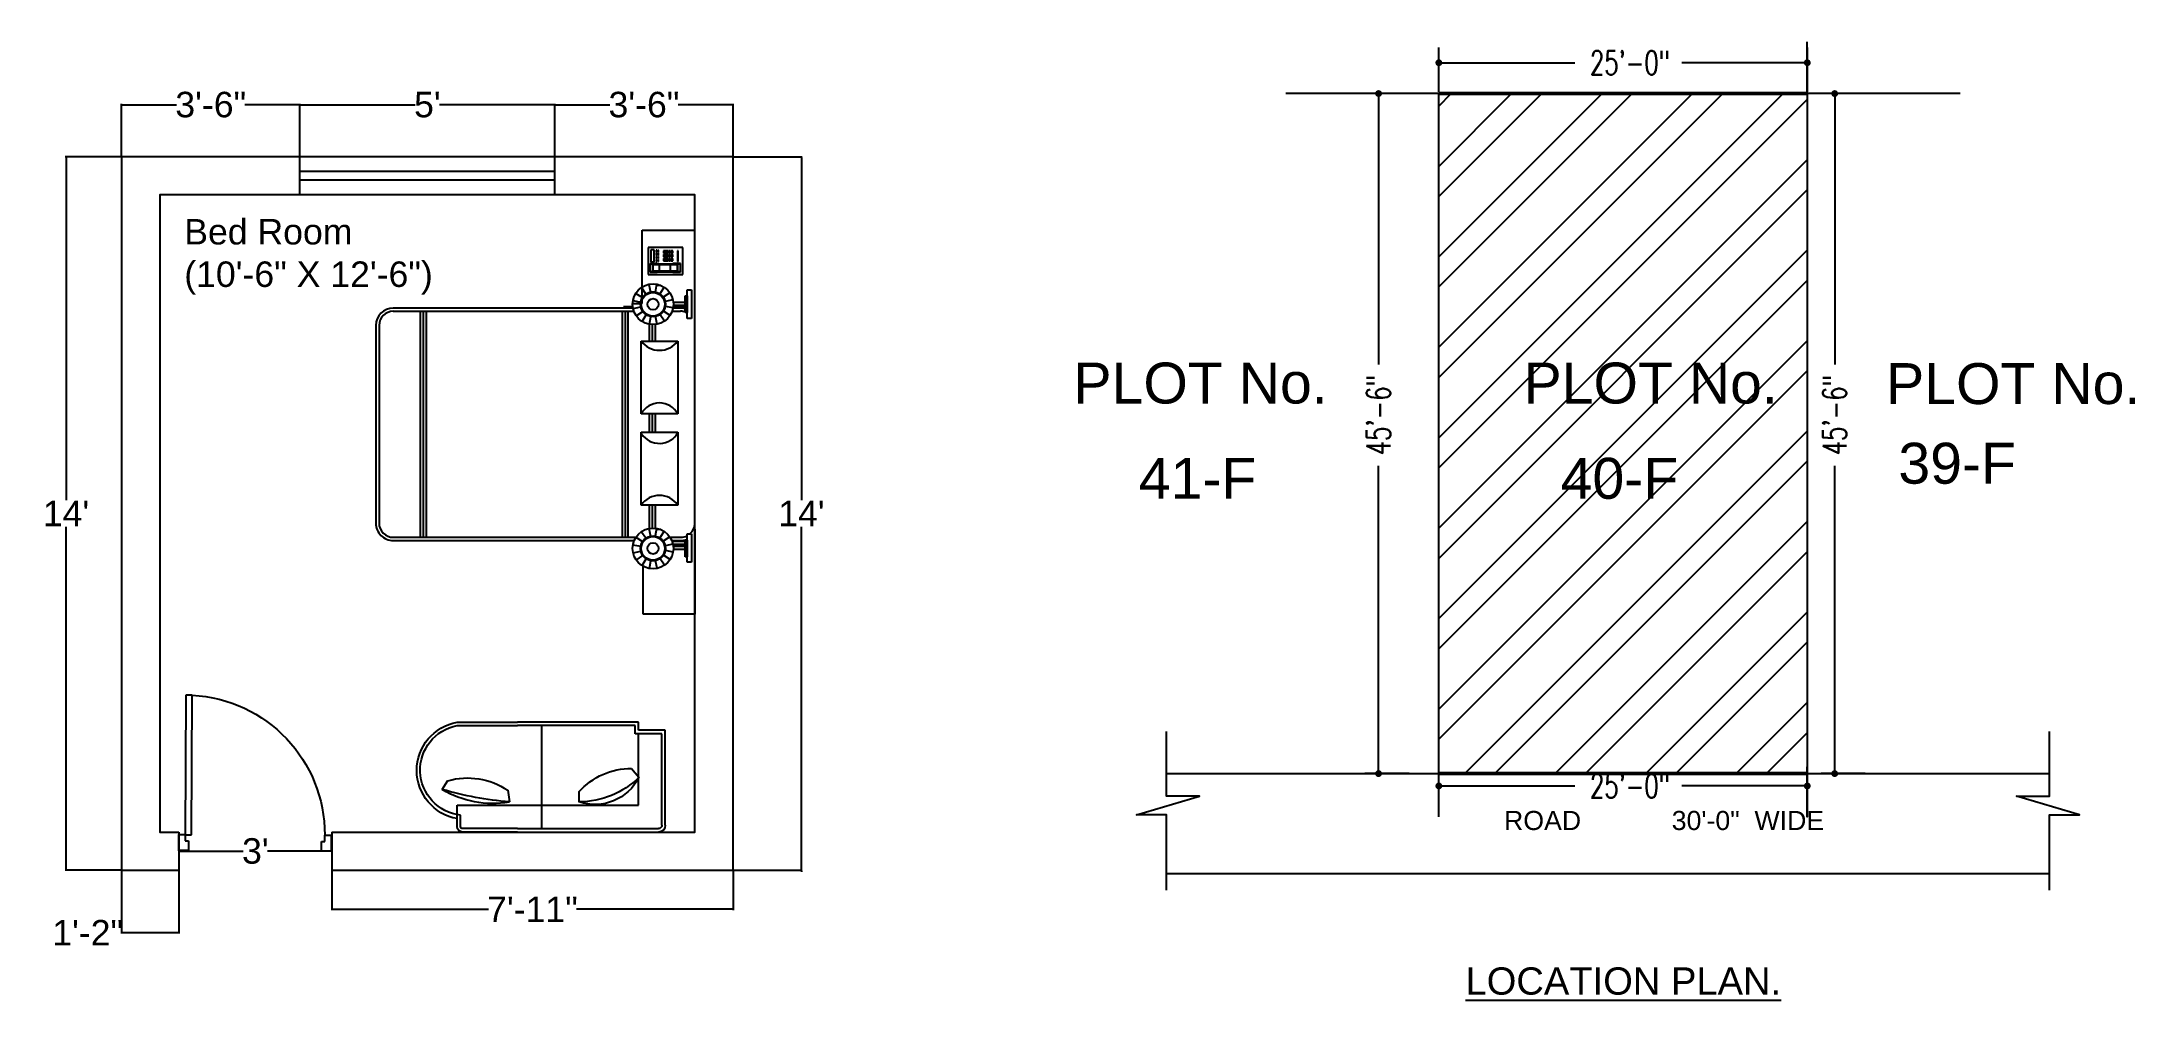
# Model space of a CAD drawing. Header units: inches. Extents: x 2 to 495, y -20 to 206.
import ezdxf

# ---------------------------------------------------------------- set-up
doc = ezdxf.new("R2010")
doc.units = ezdxf.units.IN
doc.header["$MEASUREMENT"] = 0
for name, color, linetype in [('DIM', 7, 'Continuous'), ('DIMENSION', 1, 'Continuous'), ('DOOR', 2, 'Continuous'), ('win', 250, 'Continuous')]:
    doc.layers.add(name, color=color, linetype=linetype)
for name, color, linetype, lineweight in [('TEXT', 250, 'Continuous', 25), ('WALL', 250, 'Continuous', 50), ('WINDOW', 250, 'Continuous', 25), ('WINDOWS', 2, 'Continuous', 0)]:
    doc.layers.add(name, color=color, linetype=linetype, lineweight=lineweight)
doc.styles.get("Standard").update_dxf_attribs({"font": 'arial.ttf'})
doc.styles.add('STYLE1', font='arial.ttf')
doc.styles.add('STYLE2', font='romans.shx', dxfattribs={"width": 0.7})
doc.dimstyles.get("Standard").update_dxf_attribs({"dimtxt": 6, "dimasz": 0.18, "dimexe": 0.18, "dimexo": 0.0625, "dimgap": 0.09, "dimtad": 0, "dimtih": 1, "dimtoh": 1, "dimdec": 0, "dimzin": 0, "dimdsep": 46, "dimlunit": 4, "dimtxsty": 'Standard', "dimcen": 0.09, "dimadec": 0, "dimazin": 0, "dimtfac": 1, "dimtdec": 0, "dimtofl": 0, "dimtmove": 0, "dimatfit": 3, "dimfxl": 1, "dimtolj": 1, "dimtzin": 0, "dimarcsym": 0})

# ---------------------------------------------------------------- blocks, each defined once
blk = doc.blocks.new('*D1')
at = {"layer": 'Defpoints', "color": 0, "transparency": 16777216}
for p in [(164.74, 178.64), (180.81, 178.64), (164.74, 10.64)]:
    blk.add_point(p, dxfattribs=at)
at = {"layer": 'DIMENSION', "color": 0, "lineweight": -2, "transparency": 16777216}
for p, q in [((164.8, 178.64), (180.99, 178.64)), ((180.81, 178.46), (180.81, 97.74)), ((180.81, 10.82), (180.81, 91.53)), ((164.8, 10.64), (180.99, 10.64)), ((180.81, 10.64), (180.81, 10.82)), ((180.81, 10.46), (180.81, 10.28))]:
    blk.add_line(p, q, dxfattribs=at)
at = {"layer": 'DIMENSION', "color": 0, "transparency": 16777216}
for points in [[(180.78, 178.46), (180.84, 178.46), (180.81, 178.64)], [(180.78, 10.46), (180.84, 10.46), (180.81, 10.64)]]:
    blk.add_solid(points, dxfattribs=at)
at = {"layer": 'DIMENSION', "color": 0, "transparency": 16777216, "insert": (180.81, 94.64), "char_height": 6, "attachment_point": 5}
blk.add_mtext("\\A1;14'", dxfattribs=at)
blk = doc.blocks.new('*D2')
at = {"layer": 'Defpoints', "color": 0, "transparency": 16777216}
for p in [(122.74, 190.88), (122.74, 178.64), (164.74, 178.64)]:
    blk.add_point(p, dxfattribs=at)
at = {"layer": 'DIMENSION', "color": 0, "lineweight": -2, "transparency": 16777216}
for p, q in [((122.74, 178.7), (122.74, 191.06)), ((122.92, 190.88), (135.67, 190.88)), ((164.56, 190.88), (151.8, 190.88)), ((164.74, 178.7), (164.74, 191.06))]:
    blk.add_line(p, q, dxfattribs=at)
at = {"layer": 'DIMENSION', "color": 0, "transparency": 16777216}
for points in [[(122.92, 190.91), (122.92, 190.85), (122.74, 190.88)], [(164.56, 190.91), (164.56, 190.85), (164.74, 190.88)]]:
    blk.add_solid(points, dxfattribs=at)
at = {"layer": 'DIMENSION', "color": 0, "transparency": 16777216, "insert": (143.74, 190.88), "char_height": 6, "attachment_point": 5}
blk.add_mtext('\\A1;3\'-6"', dxfattribs=at)
blk = doc.blocks.new('*D3')
at = {"layer": 'Defpoints', "color": 0, "transparency": 16777216}
for p in [(62.74, 190.88), (62.74, 178.64), (122.74, 178.64)]:
    blk.add_point(p, dxfattribs=at)
at = {"layer": 'DIMENSION', "color": 0, "lineweight": -2, "transparency": 16777216}
for p, q in [((62.74, 178.7), (62.74, 191.06)), ((62.92, 190.88), (89.88, 190.88)), ((122.56, 190.88), (95.59, 190.88)), ((122.74, 178.7), (122.74, 191.06))]:
    blk.add_line(p, q, dxfattribs=at)
at = {"layer": 'DIMENSION', "color": 0, "transparency": 16777216}
for points in [[(62.92, 190.91), (62.92, 190.85), (62.74, 190.88)], [(122.56, 190.91), (122.56, 190.85), (122.74, 190.88)]]:
    blk.add_solid(points, dxfattribs=at)
at = {"layer": 'DIMENSION', "color": 0, "transparency": 16777216, "insert": (92.74, 190.88), "char_height": 6, "attachment_point": 5}
blk.add_mtext("\\A1;5'", dxfattribs=at)
blk = doc.blocks.new('*D4')
at = {"layer": 'Defpoints', "color": 0, "transparency": 16777216}
for p in [(20.74, 190.88), (20.74, 178.64), (62.74, 178.64)]:
    blk.add_point(p, dxfattribs=at)
at = {"layer": 'DIMENSION', "color": 0, "lineweight": -2, "transparency": 16777216}
for p, q in [((20.74, 178.7), (20.74, 191.06)), ((20.92, 190.88), (33.67, 190.88)), ((62.56, 190.88), (49.8, 190.88)), ((62.74, 178.7), (62.74, 191.06))]:
    blk.add_line(p, q, dxfattribs=at)
at = {"layer": 'DIMENSION', "color": 0, "transparency": 16777216}
for points in [[(20.92, 190.91), (20.92, 190.85), (20.74, 190.88)], [(62.56, 190.91), (62.56, 190.85), (62.74, 190.88)]]:
    blk.add_solid(points, dxfattribs=at)
at = {"layer": 'DIMENSION', "color": 0, "transparency": 16777216, "insert": (41.74, 190.88), "char_height": 6, "attachment_point": 5}
blk.add_mtext('\\A1;3\'-6"', dxfattribs=at)
blk = doc.blocks.new('*D5')
at = {"layer": 'Defpoints', "color": 0, "transparency": 16777216}
for p in [(20.74, 178.64), (7.66, 10.64), (20.74, 10.64)]:
    blk.add_point(p, dxfattribs=at)
at = {"layer": 'DIMENSION', "color": 0, "lineweight": -2, "transparency": 16777216}
for p, q in [((20.67, 178.64), (7.48, 178.64)), ((7.66, 178.46), (7.66, 97.74)), ((7.66, 10.82), (7.66, 91.53)), ((20.67, 10.64), (7.48, 10.64))]:
    blk.add_line(p, q, dxfattribs=at)
at = {"layer": 'DIMENSION', "color": 0, "transparency": 16777216}
for points in [[(7.63, 178.46), (7.69, 178.46), (7.66, 178.64)], [(7.63, 10.82), (7.69, 10.82), (7.66, 10.64)]]:
    blk.add_solid(points, dxfattribs=at)
at = {"layer": 'DIMENSION', "color": 0, "transparency": 16777216, "insert": (7.66, 94.64), "char_height": 6, "attachment_point": 5}
blk.add_mtext("\\A1;14'", dxfattribs=at)
blk = doc.blocks.new('*D6')
at = {"layer": 'Defpoints', "color": 0, "transparency": 16777216}
for p in [(70.24, 10.64), (164.74, 10.64), (70.24, 1.44)]:
    blk.add_point(p, dxfattribs=at)
at = {"layer": 'DIMENSION', "color": 0, "lineweight": -2, "transparency": 16777216}
for p, q in [((70.24, 10.57), (70.24, 1.26)), ((164.74, 10.57), (164.74, 1.26)), ((70.42, 1.44), (107.11, 1.44)), ((164.56, 1.44), (127.86, 1.44))]:
    blk.add_line(p, q, dxfattribs=at)
at = {"layer": 'DIMENSION', "color": 0, "transparency": 16777216}
for points in [[(70.42, 1.47), (70.42, 1.41), (70.24, 1.44)], [(164.56, 1.47), (164.56, 1.41), (164.74, 1.44)]]:
    blk.add_solid(points, dxfattribs=at)
at = {"layer": 'DIMENSION', "color": 0, "transparency": 16777216, "insert": (117.49, 1.44), "char_height": 6, "attachment_point": 5}
blk.add_mtext('\\A1;7\'-11"', dxfattribs=at)
blk = doc.blocks.new('*D7')
at = {"layer": 'Defpoints', "color": 0, "transparency": 16777216}
for p in [(20.74, 10.64), (34.24, 10.64), (34.24, -4.07)]:
    blk.add_point(p, dxfattribs=at)
at = {"layer": 'DIMENSION', "color": 0, "lineweight": -2, "transparency": 16777216}
for p, q in [((20.74, 10.57), (20.74, -4.25)), ((34.24, 10.57), (34.24, -4.25)), ((20.74, -4.07), (20.56, -4.07)), ((34.06, -4.07), (20.92, -4.07))]:
    blk.add_line(p, q, dxfattribs=at)
at = {"layer": 'DIMENSION', "color": 0, "transparency": 16777216}
for points in [[(20.92, -4.04), (20.92, -4.1), (20.74, -4.07)], [(34.06, -4.04), (34.06, -4.1), (34.24, -4.07)]]:
    blk.add_solid(points, dxfattribs=at)
at = {"layer": 'DIMENSION', "color": 0, "transparency": 16777216, "insert": (12.77, -4.07), "char_height": 6, "attachment_point": 5}
blk.add_mtext('\\A1;1\'-2"', dxfattribs=at)
blk = doc.blocks.new('*D8')
at = {"layer": 'Defpoints', "color": 0, "transparency": 16777216}
for p in [(34.24, 15.14), (70.24, 15.14), (70.24, 15.14)]:
    blk.add_point(p, dxfattribs=at)
at = {"layer": 'DIMENSION', "color": 0, "lineweight": -2, "transparency": 16777216}
for p, q in [((34.24, 15.2), (34.24, 15.32)), ((34.42, 15.14), (49.39, 15.14)), ((70.06, 15.14), (55.08, 15.14)), ((70.24, 15.2), (70.24, 15.32))]:
    blk.add_line(p, q, dxfattribs=at)
at = {"layer": 'DIMENSION', "color": 0, "transparency": 16777216}
for points in [[(34.42, 15.17), (34.42, 15.11), (34.24, 15.14)], [(70.06, 15.17), (70.06, 15.11), (70.24, 15.14)]]:
    blk.add_solid(points, dxfattribs=at)
at = {"layer": 'DIMENSION', "color": 0, "transparency": 16777216, "insert": (52.24, 15.14), "char_height": 6, "attachment_point": 5}
blk.add_mtext("\\A1;3'", dxfattribs=at)
blk = doc.blocks.new('D2')
for p, q in [((-3, 34.85), (-1.5, 34.85)), ((-3, 1.85), (-3, 34.85)), ((-1.5, 34.85), (-1.5, 1.85)), ((-34.5, 1.88), (-36, 1.88)), ((-36, 1.88), (-36, -1.88)), ((-34.5, 0.38), (-34.5, 1.88)), ((-33.75, 0.38), (-34.5, 0.38)), ((-33.75, -1.88), (-33.75, 0.38)), ((-1.5, 1.85), (-3, 1.85)), ((-2.25, 0.38), (-2.25, -1.88)), ((-1.5, 0.38), (-2.25, 0.38)), ((0, 1.88), (-1.5, 1.88)), ((-1.5, 1.88), (-1.5, 0.38)), ((0, -1.88), (0, 1.88)), ((-36, -1.88), (-33.75, -1.88)), ((-2.25, -1.88), (0, -1.88))]:
    blk.add_line(p, q)
blk.add_arc((-1.5, 1.88), 33, 92.6053, 180)
blk = doc.blocks.new('D')
at = {"layer": 'DOOR', "xscale": -1.165397070048812, "yscale": 1.165397070048812, "zscale": 1.165397070048706, "rotation": 90}
blk.add_blockref('D2', (0.05, 0), dxfattribs=at)
blk = doc.blocks.new('A$C1D9C533D')
at = {"color": 3}
for p, q in [((1.768, 1.926), (0, 1.926)), ((0.47, 1.552), (0.47, 0.105)), ((1.854, 0.105), (1.854, 1.57)), ((1.873, 0.105), (1.873, 1.56)), ((0.575, 0.019), (1.768, 0.019)), ((0.575, 0), (1.768, 0))]:
    blk.add_line(p, q, dxfattribs=at)
at = {"color": 3, "linetype": 'Continuous'}
for p, q in [((0, 1.608), (0, 1.926)), ((0.359, 1.905), (0.532, 1.905)), ((0.359, 1.88), (0.359, 1.905)), ((0.532, 1.905), (0.532, 1.88)), ((1.804, 1.926), (2.318, 1.926)), ((1.832, 1.905), (2.005, 1.905)), ((1.832, 1.88), (1.832, 1.905)), ((1.896, 1.905), (1.896, 1.906)), ((2.005, 1.905), (2.005, 1.88)), ((2.318, 1.926), (2.318, 1.64)), ((2.318, 1.926), (2.318, 1.613)), ((0.267, 1.854), (0.104, 1.854)), ((0.104, 1.854), (0.104, 1.643)), ((0.144, 1.824), (0.124, 1.824)), ((0.124, 1.824), (0.124, 1.82)), ((0.124, 1.82), (0.144, 1.82)), ((0.138, 1.792), (0.124, 1.792)), ((0.124, 1.792), (0.124, 1.78)), ((0.124, 1.78), (0.138, 1.78)), ((0.138, 1.777), (0.124, 1.777)), ((0.124, 1.777), (0.124, 1.766)), ((0.138, 1.78), (0.138, 1.792)), ((0.138, 1.766), (0.138, 1.777)), ((0.144, 1.82), (0.144, 1.824)), ((0.167, 1.824), (0.147, 1.824)), ((0.147, 1.824), (0.147, 1.82)), ((0.147, 1.82), (0.167, 1.82)), ((0.161, 1.792), (0.147, 1.792)), ((0.147, 1.792), (0.147, 1.78)), ((0.147, 1.78), (0.161, 1.78)), ((0.161, 1.777), (0.147, 1.777)), ((0.147, 1.777), (0.147, 1.766)), ((0.161, 1.78), (0.161, 1.792)), ((0.161, 1.766), (0.161, 1.777)), ((0.167, 1.82), (0.167, 1.824)), ((0.189, 1.824), (0.169, 1.824)), ((0.169, 1.824), (0.169, 1.82)), ((0.169, 1.82), (0.189, 1.82)), ((0.184, 1.792), (0.17, 1.792)), ((0.17, 1.792), (0.17, 1.78)), ((0.17, 1.78), (0.184, 1.78)), ((0.184, 1.777), (0.17, 1.777)), ((0.17, 1.777), (0.17, 1.766)), ((0.184, 1.78), (0.184, 1.792)), ((0.184, 1.766), (0.184, 1.777)), ((0.189, 1.82), (0.189, 1.824)), ((0.253, 1.839), (0.2, 1.839)), ((0.2, 1.839), (0.2, 1.792)), ((0.2, 1.839), (0.208, 1.82)), ((0.203, 1.781), (0.2, 1.792)), ((0.203, 1.71), (0.203, 1.781)), ((0.246, 1.82), (0.208, 1.82)), ((0.208, 1.82), (0.208, 1.671)), ((0.208, 1.82), (0.246, 1.82)), ((0.246, 1.779), (0.208, 1.779)), ((0.246, 1.82), (0.253, 1.839)), ((0.246, 1.671), (0.246, 1.82)), ((0.251, 1.783), (0.253, 1.792)), ((0.251, 1.71), (0.251, 1.783)), ((0.253, 1.792), (0.253, 1.839)), ((0.267, 1.643), (0.267, 1.854)), ((0.532, 1.88), (0.359, 1.88)), ((0.377, 1.774), (0.404, 1.735)), ((0.397, 1.88), (0.497, 1.88)), ((0.397, 1.868), (0.397, 1.88)), ((0.497, 1.868), (0.397, 1.868)), ((0.421, 1.793), (0.431, 1.747)), ((0.434, 1.795), (0.434, 1.868)), ((0.454, 1.868), (0.454, 1.796)), ((0.469, 1.794), (0.461, 1.748)), ((0.463, 1.868), (0.463, 1.795)), ((0.47, 1.84), (0.47, 1.794)), ((0.514, 1.776), (0.488, 1.737)), ((0.49, 1.84), (0.49, 1.789)), ((0.497, 1.88), (0.497, 1.868)), ((0.669, 1.823), (1.109, 1.823)), ((0.669, 1.601), (0.669, 1.823)), ((1.109, 1.823), (1.109, 1.601)), ((1.22, 1.823), (1.66, 1.823)), ((1.22, 1.601), (1.22, 1.823)), ((1.66, 1.823), (1.66, 1.601)), ((2.005, 1.88), (1.832, 1.88)), ((1.851, 1.774), (1.878, 1.735)), ((1.854, 1.776), (1.854, 1.84)), ((1.871, 1.88), (1.971, 1.88)), ((1.871, 1.868), (1.871, 1.88)), ((1.971, 1.868), (1.871, 1.868)), ((1.873, 1.787), (1.873, 1.84)), ((1.878, 1.788), (1.878, 1.868)), ((1.895, 1.793), (1.905, 1.747)), ((1.896, 1.794), (1.896, 1.868)), ((1.907, 1.795), (1.907, 1.868)), ((1.928, 1.868), (1.928, 1.796)), ((1.943, 1.794), (1.934, 1.748)), ((1.987, 1.776), (1.962, 1.737)), ((1.971, 1.88), (1.971, 1.868)), ((0.104, 1.643), (0.267, 1.643)), ((0.191, 1.681), (0.119, 1.681)), ((0.119, 1.681), (0.119, 1.659)), ((0.119, 1.659), (0.191, 1.659)), ((0.134, 1.707), (0.121, 1.707)), ((0.121, 1.707), (0.121, 1.703)), ((0.121, 1.703), (0.134, 1.703)), ((0.134, 1.697), (0.121, 1.697)), ((0.121, 1.697), (0.121, 1.693)), ((0.121, 1.693), (0.134, 1.693)), ((0.124, 1.766), (0.138, 1.766)), ((0.138, 1.762), (0.124, 1.762)), ((0.124, 1.762), (0.124, 1.751)), ((0.124, 1.751), (0.138, 1.751)), ((0.138, 1.748), (0.124, 1.748)), ((0.124, 1.748), (0.124, 1.736)), ((0.124, 1.736), (0.138, 1.736)), ((0.134, 1.703), (0.134, 1.707)), ((0.134, 1.693), (0.134, 1.697)), ((0.138, 1.751), (0.138, 1.762)), ((0.138, 1.736), (0.138, 1.748)), ((0.152, 1.707), (0.139, 1.707)), ((0.139, 1.707), (0.139, 1.703)), ((0.139, 1.703), (0.152, 1.703)), ((0.152, 1.697), (0.139, 1.697)), ((0.139, 1.697), (0.139, 1.693)), ((0.139, 1.693), (0.152, 1.693)), ((0.147, 1.766), (0.161, 1.766)), ((0.161, 1.762), (0.147, 1.762)), ((0.147, 1.762), (0.147, 1.751)), ((0.147, 1.751), (0.161, 1.751)), ((0.161, 1.748), (0.147, 1.748)), ((0.147, 1.748), (0.147, 1.736)), ((0.147, 1.736), (0.161, 1.736)), ((0.152, 1.703), (0.152, 1.707)), ((0.152, 1.693), (0.152, 1.697)), ((0.17, 1.707), (0.158, 1.707)), ((0.158, 1.707), (0.158, 1.703)), ((0.158, 1.703), (0.17, 1.703)), ((0.17, 1.697), (0.158, 1.697)), ((0.158, 1.697), (0.158, 1.693)), ((0.158, 1.693), (0.17, 1.693)), ((0.161, 1.751), (0.161, 1.762)), ((0.161, 1.736), (0.161, 1.748)), ((0.17, 1.766), (0.184, 1.766)), ((0.184, 1.762), (0.17, 1.762)), ((0.17, 1.762), (0.17, 1.751)), ((0.17, 1.751), (0.184, 1.751)), ((0.184, 1.748), (0.17, 1.748)), ((0.17, 1.748), (0.17, 1.736)), ((0.17, 1.736), (0.184, 1.736)), ((0.17, 1.703), (0.17, 1.707)), ((0.17, 1.693), (0.17, 1.697)), ((0.189, 1.707), (0.176, 1.707)), ((0.176, 1.707), (0.176, 1.703)), ((0.176, 1.703), (0.189, 1.703)), ((0.189, 1.697), (0.176, 1.697)), ((0.176, 1.697), (0.176, 1.693)), ((0.176, 1.693), (0.189, 1.693)), ((0.184, 1.751), (0.184, 1.762)), ((0.184, 1.736), (0.184, 1.748)), ((0.189, 1.703), (0.189, 1.707)), ((0.189, 1.693), (0.189, 1.697)), ((0.191, 1.659), (0.191, 1.681)), ((0.2, 1.699), (0.203, 1.71)), ((0.2, 1.699), (0.2, 1.655)), ((0.208, 1.671), (0.2, 1.656)), ((0.2, 1.656), (0.253, 1.656)), ((0.208, 1.711), (0.246, 1.711)), ((0.208, 1.671), (0.246, 1.671)), ((0.208, 1.671), (0.246, 1.671)), ((0.253, 1.656), (0.246, 1.671)), ((0.253, 1.699), (0.251, 1.71)), ((0.253, 1.656), (0.253, 1.699)), ((0.326, 1.695), (0.373, 1.687)), ((0.327, 1.647), (0.373, 1.657)), ((0.331, 1.699), (0.331, 1.721)), ((0.344, 1.74), (0.384, 1.714)), ((0.548, 1.743), (0.51, 1.716)), ((0.567, 1.699), (0.521, 1.689)), ((0.568, 1.651), (0.522, 1.66)), ((0.568, 1.65), (0.669, 1.65)), ((0.57, 1.686), (0.669, 1.686)), ((0.57, 1.668), (0.669, 1.668)), ((1.109, 1.686), (1.22, 1.686)), ((1.109, 1.668), (1.22, 1.668)), ((1.109, 1.65), (1.22, 1.65)), ((1.66, 1.686), (1.798, 1.686)), ((1.66, 1.668), (1.798, 1.668)), ((1.66, 1.65), (1.8, 1.65)), ((1.8, 1.695), (1.846, 1.687)), ((1.801, 1.647), (1.847, 1.657)), ((1.804, 1.699), (1.804, 1.721)), ((1.817, 1.74), (1.857, 1.714)), ((2.022, 1.743), (1.983, 1.716)), ((2.041, 1.699), (1.995, 1.689)), ((2.042, 1.651), (1.995, 1.66)), ((0.442, 1.608), (0, 1.608)), ((0.346, 1.603), (0.385, 1.63)), ((0.381, 1.57), (0.406, 1.61)), ((0.425, 1.552), (0.434, 1.599)), ((0.442, 1.55), (0.442, 1.608)), ((0.473, 1.553), (0.463, 1.599)), ((0.463, 1.551), (0.463, 1.495)), ((0.517, 1.572), (0.49, 1.611)), ((0.49, 1.558), (0.49, 0.105)), ((0.49, 1.522), (1.854, 1.522)), ((0.551, 1.607), (0.511, 1.632)), ((1.109, 1.601), (0.669, 1.601)), ((1.66, 1.601), (1.22, 1.601)), ((1.82, 1.603), (1.858, 1.63)), ((1.854, 1.57), (1.88, 1.61)), ((1.899, 1.552), (1.907, 1.599)), ((1.947, 1.553), (1.937, 1.599)), ((1.991, 1.572), (1.964, 1.611)), ((2.024, 1.607), (1.984, 1.632)), ((2.318, 1.613), (2.028, 1.613)), ((0.49, 1.504), (1.854, 1.504)), ((0.49, 1.486), (1.854, 1.486)), ((0.49, 0.304), (1.854, 0.304)), ((0.49, 0.286), (1.854, 0.286)), ((0.49, 0.268), (1.854, 0.268))]:
    blk.add_line(p, q, dxfattribs=at)
for centre, radius in [((0.447, 1.673), 0.123), ((1.921, 1.673), 0.123), ((0.447, 1.673), 0.0757), ((0.447, 1.673), 0.0711), ((0.447, 1.673), 0.0341), ((1.921, 1.673), 0.0757), ((1.921, 1.673), 0.0711), ((1.921, 1.673), 0.0341)]:
    blk.add_circle(centre, radius, dxfattribs=at)
for centre, radius, start, end in [((1.768, 1.84), 0.0859, 42.0014, 90), ((0.575, 1.84), 0.105, 164.8521, 180), ((0.575, 1.84), 0.0859, 161.3429, 180), ((0.575, 1.84), 0.0859, 152.6028, 155.2878), ((0.587, 1.712), 0.138, 306.5959, 53.4041), ((1.169, 1.712), 0.126, 118.4619, 241.5381), ((1.158, 1.711), 0.129, 303.4023, 61.0264), ((1.736, 1.712), 0.135, 124.5027, 235.4973), ((1.768, 1.84), 0.0859, 0, 27.3972), ((1.768, 1.84), 0.105, 0, 22.0786)]:
    blk.add_arc(centre, radius, start, end, dxfattribs=at)
at = {"color": 3}
for centre, radius, start, end in [((0.575, 0.105), 0.105, 180, 270), ((0.575, 0.105), 0.0859, 180, 270), ((1.768, 0.105), 0.105, 270, 0), ((1.768, 0.105), 0.0859, 270, 0)]:
    blk.add_arc(centre, radius, start, end, dxfattribs=at)
blk = doc.blocks.new('A$C495C1FFA')
at = {"color": 3}
for p, q in [((0.597, 0.654, -0.117), (0.269, 0.654, -0.117)), ((0.597, 0.634, -0.117), (0.269, 0.634, -0.117)), ((0.597, 0.654, -0.117), (0.957, 0.654, -0.117)), ((0.597, 0.634, -0.117), (0.957, 0.634, -0.117)), ((0.739, 0.02, -0.117), (0.739, 0.634, -0.117)), ((0.957, 0.654, -0.117), (1.437, 0.654, -0.117)), ((0.957, 0.634, -0.117), (1.437, 0.634, -0.117)), ((0.237, 0.622, -0.117), (0.237, 0.574, -0.117)), ((0.237, 0.574, -0.117), (0.237, 0.494, -0.117)), ((0.257, 0.622, -0.117), (0.257, 0.553, -0.117)), ((1.457, 0.614, -0.117), (1.457, 0.068, -0.117)), ((1.477, 0.614, -0.117), (1.477, 0.048, -0.117)), ((0.148, 0.4, -0.117), (0.181, 0.348, -0.117)), ((0.237, 0.494, -0.117), (0.597, 0.494, -0.117)), ((0.538, 0.405, -0.117), (0.548, 0.475, -0.117)), ((0.597, 0.494, -0.117), (0.957, 0.494, -0.117)), ((0.957, 0.494, -0.117), (1.317, 0.494, -0.117)), ((0.963, 0.474, -0.117), (0.963, 0.415, -0.117)), ((1.317, 0.494, -0.117), (1.317, 0.068, -0.117)), ((1.276, 0.276, -0.117), (1.32, 0.327, -0.117)), ((0.237, 0.02, -0.117), (0.597, 0.02, -0.117)), ((0.237, 0, -0.117), (0.597, 0, -0.117)), ((0.957, 0.02, -0.117), (0.597, 0.02, -0.117)), ((0.957, 0, -0.117), (0.597, 0, -0.117)), ((1.297, 0.02, -0.117), (0.957, 0.02, -0.117)), ((1.317, 0, -0.117), (0.957, 0, -0.117)), ((1.457, 0.068, -0.117), (1.297, 0.068, -0.117)), ((1.297, 0.068, -0.117), (1.297, 0.02, -0.117)), ((1.477, 0.048, -0.117), (1.317, 0.048, -0.117)), ((1.317, 0.048, -0.117), (1.317, 0, -0.117))]:
    blk.add_line(p, q, dxfattribs=at)
for centre, radius, start, end in [((0.269, 0.622, -0.117), 0.032, 90, 180), ((0.269, 0.622, -0.117), 0.012, 90, 180), ((1.437, 0.614, -0.117), 0.04, 0, 90), ((1.437, 0.614, -0.117), 0.02, 0, 90), ((0.288, 0.287, -0.117), 0.292, 100.1984, 259.8016), ((0.286, 0.285, -0.117), 0.27, 96.3136, 259.3898), ((0.448, -0.101, -0.117), 0.585, 80.2106, 120.9217), ((0.728, -1.6, -0.117), 2.083, 94.9641, 106.1681), ((0.299, 0.758, -0.117), 0.426, 253.9545, 304.0491), ((1.058, 0.198, -0.117), 0.292, 26.2242, 109.0885), ((0.964, -0.032, -0.117), 0.506, 45.2116, 90.101), ((1.268, 0.681, -0.117), 0.405, 221.0447, 271.1393)]:
    blk.add_arc(centre, radius, start, end, dxfattribs=at)
blk = doc.blocks.new('_Dot')
at = {"color": 0, "linetype": 'ByBlock', "lineweight": -2}
blk.add_line((-0.5, 0), (-1, 0), dxfattribs=at)
at = {"color": 0, "linetype": 'ByBlock', "const_width": 0.5}
blk.add_lwpolyline([(-0.25, 0, 1), (0.25, 0, 1)], format="xyb", close=True, dxfattribs=at)

msp = doc.modelspace()

# ---------------------------------------------------------------- hatches: boundary and pattern name
at = {"layer": 'DIM', "true_color": 0x000000}
h = msp.add_hatch(dxfattribs=at)
h.set_pattern_fill('ANSI32', color=18, scale=40.1625, style=0)
h.set_pattern_definition([(45, (-1035.397, -913.026), (-10.64969, 10.64969), []), (45, (-1028.297, -913.026), (-10.64969, 10.64969), [])])
h.paths.add_polyline_path([(330.89, 193.51), (330.89, 33.39), (417.64, 33.39), (417.64, 34.99), (417.64, 193.51)])
h.paths.add_polyline_path([(364.67, 25.73), (387.16, 25.73), (387.16, 35.23), (364.67, 35.23)], flags=9)
h.paths.add_polyline_path([(357.38, 92.8), (389.89, 92.8), (389.89, 112.66), (357.38, 112.66)], flags=24)
h.paths.add_polyline_path([(348.34, 117.87), (413.2, 117.87), (413.2, 132.83), (348.34, 132.83)], flags=24)

# ---------------------------------------------------------------- linework, layer by layer
for p, q in [((62.74, 169.64), (62.74, 178.64)), ((122.74, 169.64), (122.74, 178.64)), ((122.74, 175.14), (62.74, 175.14)), ((122.74, 173.14), (62.74, 173.14)), ((34.24, 19.64), (34.24, 10.64)), ((70.24, 19.64), (70.24, 10.64))]:
    msp.add_line(p, q)
for points in [[(70.24, 10.64), (164.74, 10.64), (164.74, 178.64), (20.74, 178.64), (20.74, 10.64), (34.24, 10.64)], [(70.24, 19.64), (155.74, 19.64), (155.74, 169.64), (29.74, 169.64), (29.74, 19.64), (34.24, 19.64)]]:
    msp.add_lwpolyline(points)
at = {"layer": 'DIM', "color": 18, "true_color": 0x000000}
for points in [[(417.64, 204.38), (417.64, 193.91), (417.64, 205.68)], [(417.64, 33.69), (417.64, 23.22), (417.64, 34.99)]]:
    msp.add_lwpolyline(points, dxfattribs=at)
at = {"layer": 'WALL', "color": 18, "true_color": 0x000000}
for p, q in [((330.89, 193.51), (417.64, 193.51)), ((417.64, 33.39), (330.89, 33.39))]:
    msp.add_line(p, q, dxfattribs=at)
at = {"layer": 'win', "color": 18, "true_color": 0x000000}
for p, q in [((330.89, 193.91), (330.89, 204.38)), ((332.49, 200.77), (362.91, 200.77)), ((416.03, 200.77), (388.11, 200.77)), ((323.91, 193.51), (313.48, 193.51)), ((431.3, 193.51), (420.88, 193.51)), ((316.7, 191.9), (316.7, 129.74)), ((424.09, 191.9), (424.09, 129.74)), ((316.7, 35), (316.7, 105.83)), ((424.09, 35), (424.09, 105.83)), ((323.91, 33.39), (313.48, 33.39)), ((330.89, 23.22), (330.89, 33.69)), ((332.49, 30.48), (362.91, 30.48)), ((416.03, 30.48), (388.11, 30.48)), ((431.3, 33.39), (420.88, 33.39))]:
    msp.add_line(p, q, dxfattribs=at)
at = {"layer": 'WINDOW', "color": 18, "true_color": 0x000000}
msp.add_line((474.7, 9.79), (266.73, 9.79), dxfattribs=at)
for points in [[(266.73, 33.39), (330.89, 33.39), (330.89, 193.51), (294.86, 193.51)], [(453.67, 193.51), (417.64, 193.51), (417.64, 33.39), (474.7, 33.39)], [(266.73, 5.98), (266.73, 23.68), (259.74, 23.68), (274.52, 28.07), (266.73, 28.07), (266.73, 43.33)], [(474.7, 5.98), (474.7, 23.68), (481.7, 23.68), (466.91, 28.07), (474.7, 28.07), (474.7, 43.33)]]:
    msp.add_lwpolyline(points, dxfattribs=at)

# ---------------------------------------------------------------- block references
at = {"color": 114, "true_color": 0x139b48, "xscale": 39, "yscale": 39, "zscale": 39, "rotation": 270}
msp.add_blockref('A$C1D9C533D', (80.62, 161.33), dxfattribs=at)
at = {"xscale": -39.51198328808146, "yscale": 39.51198328808146, "zscale": 39.51198328808146, "rotation": 180}
msp.add_blockref('A$C495C1FFA', (90.41, 45.48, 4.63), dxfattribs=at)
at = {"layer": 'win', "color": 18, "true_color": 0x000000, "yscale": 1.6065, "zscale": 1.6065}
for p, xscale, rotation in [((330.89, 200.77), 1.6065, 180), ((316.7, 193.51), -1.6065, 270), ((424.09, 193.51), -1.6065, 270), ((316.7, 33.39), 1.6065, 270), ((424.09, 33.39), 1.6065, 270), ((330.89, 30.48), 1.6065, 180)]:
    msp.add_blockref('_Dot', p, dxfattribs=dict(at, xscale=xscale, rotation=rotation))
at = {"layer": 'win', "color": 18, "true_color": 0x000000, "xscale": 1.6065, "yscale": 1.6065, "zscale": 1.6065}
for p in [(417.64, 200.77), (417.64, 30.48)]:
    msp.add_blockref('_Dot', p, dxfattribs=at)
at = {"layer": 'WINDOWS', "xscale": 0.8537937409577627, "yscale": 0.8537937409577627, "zscale": 0.8537937409577627, "rotation": 269.7600693274564}
msp.add_blockref('D', (34.24, 17.22), dxfattribs=at)

# ---------------------------------------------------------------- texts
at = {"color": 41, "true_color": 0xf4ee51, "insert": (35.5, 163.98), "char_height": 6, "attachment_point": 1}
msp.add_mtext_dynamic_manual_height_columns('Bed Room\\P(10\'-6" X 12\'-6")', width=84.315, gutter_width=1, heights=[0], dxfattribs=at)
at = {"layer": 'TEXT', "color": 18, "true_color": 0x000000, "style": 'STYLE1'}
for p in [(244.86, 120.53), (350.84, 120.53), (436.2, 120.4)]:
    msp.add_text('PLOT No.', height=9.639, dxfattribs=at).set_placement(p)
at = {"layer": 'TEXT', "color": 18, "true_color": 0x000000}
msp.add_text('%%uLOCATION PLAN.', height=6.426, dxfattribs=at).set_placement((337.17, -18.66))
at = {"layer": 'TEXT', "color": 18, "true_color": 0x000000, "char_height": 9.639, "attachment_point": 2, "style": 'STYLE1'}
for s, insert, width in [('39-F', (452.93, 111.29), 51.4504), ('41-F', (274.09, 107.74), 46.6524), ('40-F', (373.41, 107.74), 46.6524)]:
    msp.add_mtext(s, dxfattribs=dict(at, insert=insert, width=width))
at = {"layer": 'TEXT', "color": 18, "true_color": 0x000000, "insert": (346.24, 24.6), "char_height": 4.4982, "width": 71.6288, "attachment_point": 1}
msp.add_mtext('ROAD^I  30\'-0"  WIDE', dxfattribs=at)
at = {"layer": 'win', "color": 18, "true_color": 0x000000, "char_height": 5.623, "attachment_point": 5, "style": 'STYLE2'}
for insert, width in [((375.91, 200.77), 29.4147), ((375.91, 30.48), 20.1976)]:
    msp.add_mtext('25\'-0"', dxfattribs=dict(at, insert=insert, width=width))
at = {"layer": 'win', "color": 18, "true_color": 0x000000, "char_height": 5.623, "attachment_point": 5, "rotation": 90, "style": 'STYLE2'}
for insert, width in [((316.7, 117.79), 29.9556), ((424.09, 117.79), 31.4917)]:
    msp.add_mtext('45\'-6"', dxfattribs=dict(at, insert=insert, width=width))

# ---------------------------------------------------------------- dimensions: what is measured, and where the dimension line sits
at = {"layer": 'DIMENSION'}
for base, p1, p2, picture, middle in [((20.74, 190.88), (62.74, 178.64), (20.74, 178.64), '*D4', (41.74, 190.88)), ((62.74, 190.88), (122.74, 178.64), (62.74, 178.64), '*D3', (92.74, 190.88))]:
    dim = msp.add_linear_dim(base=base, p1=p1, p2=p2, dimstyle='Standard', override={"dimtmove": 1}, dxfattribs=at)
    dim.commit()
    dim.dimension.update_dxf_attribs({"geometry": picture, "text_midpoint": middle})
for p1, p2, distance, picture, middle in [((164.74, 178.64), (122.74, 178.64), -12.25, '*D2', (143.74, 190.88)), ((20.74, 178.64), (20.74, 10.64), -13.08, '*D5', (7.66, 94.64)), ((164.74, 10.64), (164.74, 178.64), -16.07, '*D1', (180.81, 94.64)), ((34.24, 15.14), (70.24, 15.14), 0, '*D8', (52.24, 15.14)), ((164.73517233, 10.63649054), (70.23517233, 10.63649054), 9.20012889, '*D6', (117.48517233, 1.43636166))]:
    dim = msp.add_aligned_dim(p1=p1, p2=p2, distance=distance, dimstyle='Standard', dxfattribs=at)
    dim.commit()
    dim.dimension.update_dxf_attribs({"geometry": picture, "text_midpoint": middle})
dim = msp.add_linear_dim(base=(34.23517233, -4.07285243), p1=(20.73517233, 10.63649054), p2=(34.23517233, 10.63649054), angle=0, dimstyle='Standard', dxfattribs=at)
dim.commit()
dim.dimension.update_dxf_attribs({"geometry": '*D7', "text_midpoint": (12.77281217, -4.07285243), "dimtype": 161})

doc.saveas('drawing.dxf')
